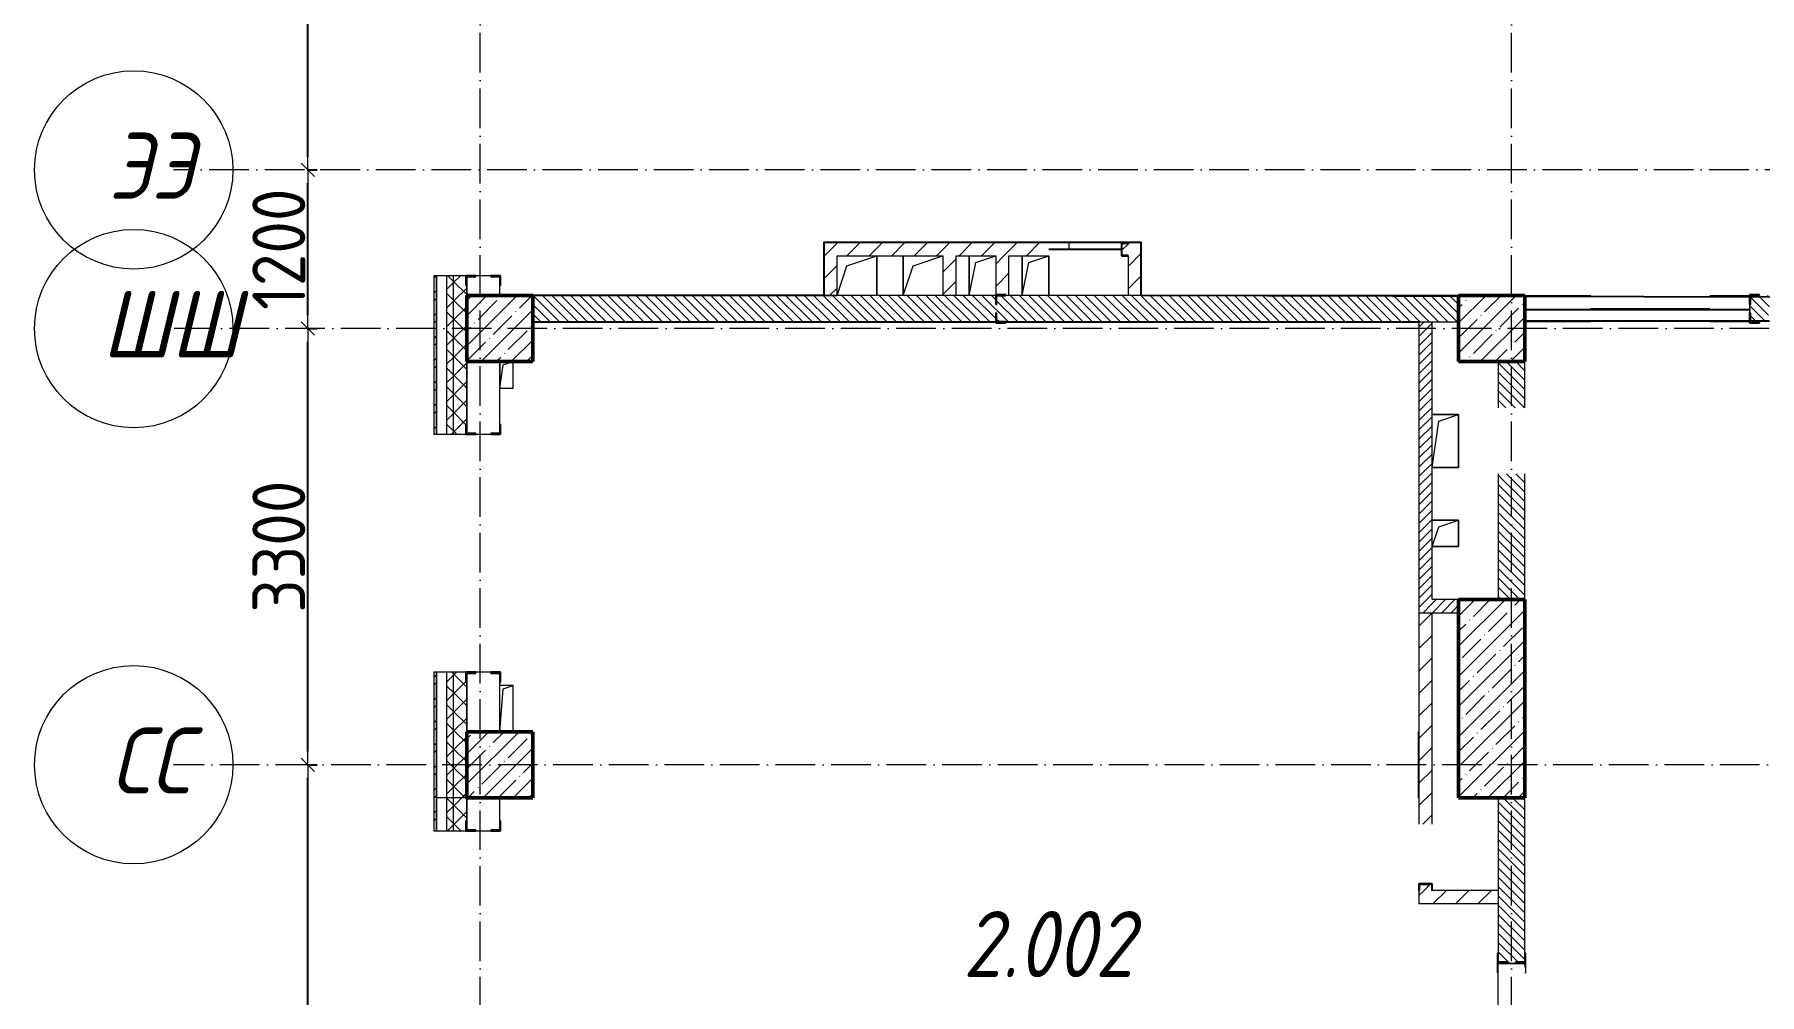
# Model space of a CAD drawing. Header units: millimetres. Extents: x -401725 to 250493, y 305116 to 802890.
# Drawn here: x -21310 to -8267, y 530559 to 537822 of the extents above; entities that cross this region are included whole.
import ezdxf

# ---------------------------------------------------------------- set-up
doc = ezdxf.new("R2010")
doc.units = ezdxf.units.MM
doc.linetypes.add('50_200_ШТРИХ_1Т_ш5_п1_п1_', pattern=[700, 500, -100, 0, -100])
for name, color, linetype, lineweight in [('A-____-____-DIMS', 7, 'Continuous', 9), ('A-FLOR-____-OTLN', 7, 'Continuous', 9), ('A-GENM-____-MCUT', 7, 'Continuous', 25), ('A-GENM-____-OTLN', 7, 'Continuous', 9), ('A-GENM-____-OTLN-1', 7, 'Continuous', 25), ('A-GLAZ-____-OTLN', 7, 'Continuous', 9), ('A-WALL-____-MCUT', 7, 'Continuous', 13), ('A-WALL-____-MCUT-1', 7, 'Continuous', 9), ('A-WALL-____-PATT-1', 7, 'Continuous', 9), ('A-WALL-FNSH-MCUT-1', 7, 'Continuous', 9), ('I-WALL-____-OTLN', 7, 'Continuous', 9), ('S-COLS-____-MCUT', 7, 'Continuous', 50), ('S-COLS-____-OTLN', 7, 'Continuous', 9), ('S-GRID-____-IDEN', 7, 'Continuous', 9), ('S-GRID-____-OTLN-1', 7, '50_200_ШТРИХ_1Т_ш5_п1_п1_', 9), ('Марки помещений', 7, 'Continuous', 9)]:
    doc.layers.add(name, color=color, linetype=linetype, lineweight=lineweight)
doc.styles.add('ISOCPEUR_I_2', font='isocpeui.ttf', dxfattribs={"width": 0.85, "height": 2.3})
doc.styles.add('ISOCPEUR_I_9', font='isocpeui.ttf', dxfattribs={"width": 0.9, "height": 250})
doc.styles.add('СПДС', font='isocpeur.ttf', dxfattribs={"width": 0.9})
doc.dimstyles.new('Размера А3', dxfattribs={"dimtxt": 200, "dimasz": 100, "dimexe": 70, "dimexo": 100, "dimgap": 20, "dimtad": 1, "dimdec": 0, "dimrnd": 10, "dimzin": 0, "dimdsep": 46, "dimtxsty": 'СПДС', "dimblk": 'ARROWHEAD_6', "dimcen": 1, "dimclrd": 256, "dimclre": 256, "dimclrt": 256, "dimazin": 0, "dimtfac": 1, "dimtdec": 0, "dimtmove": 2, "dimatfit": 3, "dimfxl": 1, "dimtolj": 1, "dimtzin": 0, "dimarcsym": 0})
pattern_1 = [(135, (-15591.663, 459015.94), (-35.35534, -35.35534), [])]
pattern_2 = [(45, (-15591.663, 459015.94), (-35.35534, 35.35534), [])]
pattern_3 = [(45, (-15591.66, 459015.94), (-84.85281, 84.85281), [])]
pattern_4 = [(45, (-15591.66, 459015.94), (-70.71068, 70.71068), []), (135, (-15591.66, 459015.94), (-70.71068, -70.71068), [])]
pattern_5 = [(45, (-15591.66, 459015.94), (-85.53659, 85.53659), []), (45, (-15534.64, 459015.94), (-85.53659, 85.53659), [])]

# ---------------------------------------------------------------- blocks, each defined once
blk = doc.blocks.new('BSC_Колонна _Прямоугольная - 500х500-V25-АР1_План отверстий 2 этажа в осях 1-64_Ю-ЯЯ')
at = {"layer": 'S-COLS-____-OTLN'}
h = blk.add_hatch(dxfattribs=at)
h.set_pattern_fill('FP_34', color=256, style=0, pattern_type=2)
h.set_pattern_definition([(45, (2200, -76581.04), (-114.04925, 114.04925), []), (45, (2314.05, -76581.04), (-114.04925, 114.04925), [201.613, -40.323, 3.353, -36.97])])
h.paths.add_polyline_path([(-250, -250), (250, -250), (250, 250), (-250, 250), (-250, 16)], flags=0)
at = {"layer": 'S-COLS-____-MCUT'}
for p, q in [((250, 250), (-250, 250)), ((-250, 250), (-250, -250)), ((250, -250), (250, 250)), ((-250, -250), (250, -250))]:
    blk.add_line(p, q, dxfattribs=at)
blk = doc.blocks.new('BSC_Колонна _Прямоугольная - 500х500-V26-АР1_План отверстий 2 этажа в осях 1-64_Ю-ЯЯ')
at = {"layer": 'S-COLS-____-OTLN'}
h = blk.add_hatch(dxfattribs=at)
h.set_pattern_fill('FP_35', color=256, style=0, pattern_type=2)
h.set_pattern_definition([(45, (-5300, -76581.04), (-114.04925, 114.04925), []), (45, (-5185.95, -76581.04), (-114.04925, 114.04925), [201.613, -40.323, 3.353, -36.97])])
h.paths.add_polyline_path([(-250, -250), (250, -250), (250, 250), (-250, 250)], flags=0)
at = {"layer": 'S-COLS-____-MCUT'}
for p, q in [((250, 250), (-250, 250)), ((-250, 250), (-250, -250)), ((250, -250), (250, 250)), ((-250, -250), (250, -250))]:
    blk.add_line(p, q, dxfattribs=at)
blk = doc.blocks.new('BSC_Колонна _Прямоугольная - 500х500-V31-АР1_План отверстий 2 этажа в осях 1-64_Ю-ЯЯ')
at = {"layer": 'S-COLS-____-OTLN'}
h = blk.add_hatch(dxfattribs=at)
h.set_pattern_fill('FP_40', color=256, style=0, pattern_type=2)
h.set_pattern_definition([(45, (2200, -73281.04), (-114.04925, 114.04925), []), (45, (2314.05, -73281.04), (-114.04925, 114.04925), [201.613, -40.323, 3.353, -36.97])])
h.paths.add_polyline_path([(-250, -250), (250, -250), (250, 250), (-250, 250), (-250, 88)], flags=0)
at = {"layer": 'S-COLS-____-MCUT'}
for p, q in [((250, 250), (-250, 250)), ((-250, 250), (-250, -250)), ((250, -250), (250, 250)), ((-250, -250), (250, -250))]:
    blk.add_line(p, q, dxfattribs=at)
blk = doc.blocks.new('BSC_Колонна _Прямоугольная - 500х1500-25984399-АР1_План отверстий 2 этажа в осях 1-64_Ю-ЯЯ')
at = {"layer": 'S-COLS-____-OTLN'}
h = blk.add_hatch(dxfattribs=at)
h.set_pattern_fill('FP_161', color=256, style=0, pattern_type=2)
h.set_pattern_definition([(45, (-5300, -73781.04), (-114.04925, 114.04925), []), (45, (-5185.95, -73781.04), (-114.04925, 114.04925), [201.613, -40.323, 3.353, -36.97])])
h.paths.add_polyline_path([(-250, -750), (250, -750), (250, 750), (-250, 750), (-250, -412)], flags=0)
at = {"layer": 'S-COLS-____-MCUT'}
for p, q in [((250, 750), (-250, 750)), ((-250, 750), (-250, -750)), ((250, -750), (250, 750)), ((-250, -750), (250, -750))]:
    blk.add_line(p, q, dxfattribs=at)
blk = doc.blocks.new('Фахверк_СКБ_Уголок - 250_2700-27497298-АР1_План отверстий 2 этажа в осях 1-64_Ю-ЯЯ')
at = {"layer": 'A-GENM-____-MCUT'}
for p, q in [((200, 181), (125, 181)), ((125, 181), (125, 106)), ((131, 106), (131, 175)), ((131, 175), (200, 175)), ((200, 175), (200, 181)), ((125, 106), (131, 106)), ((131, -6), (125, -6)), ((125, -6), (125, -81)), ((125, -81), (200, -81)), ((131, -75), (131, -6)), ((200, -75), (131, -75)), ((200, -81), (200, -75))]:
    blk.add_line(p, q, dxfattribs=at)
blk = doc.blocks.new('Фахверк_СКБ_Уголок - 250_2700_1-27501432-АР1_План отверстий 2 этажа в осях 1-64_Ю-ЯЯ')
at = {"layer": 'A-GENM-____-MCUT'}
for p, q in [((200, 181), (125, 181)), ((125, 181), (125, 106)), ((131, 106), (131, 175)), ((131, 175), (200, 175)), ((200, 175), (200, 181)), ((125, 106), (131, 106)), ((131, -6), (125, -6)), ((125, -6), (125, -81)), ((125, -81), (200, -81)), ((131, -75), (131, -6)), ((200, -75), (131, -75)), ((200, -81), (200, -75))]:
    blk.add_line(p, q, dxfattribs=at)
blk = doc.blocks.new('Фахверк_СКБ_Уголок - 200_3550-28187522-АР1_План отверстий 2 этажа в осях 1-64_Ю-ЯЯ')
at = {"layer": 'A-GENM-____-MCUT'}
for p, q in [((125, 156), (50, 156)), ((50, 156), (50, 150)), ((50, 150), (119, 150)), ((119, 150), (119, 81)), ((125, 81), (125, 156)), ((119, 81), (125, 81)), ((125, 19), (119, 19)), ((119, 19), (119, -50)), ((125, -56), (125, 19)), ((119, -50), (50, -50)), ((50, -50), (50, -56)), ((50, -56), (125, -56))]:
    blk.add_line(p, q, dxfattribs=at)
blk = doc.blocks.new('Фахверк_СКБ_Уголок - 200_3550_зеркало-28264001-АР1_План отверстий 2 этажа в осях 1-64_Ю-ЯЯ')
at = {"layer": 'A-GENM-____-MCUT'}
for p, q in [((200, 156), (125, 156)), ((125, 156), (125, 81)), ((131, 81), (131, 150)), ((131, 150), (200, 150)), ((200, 150), (200, 156)), ((125, 81), (131, 81)), ((131, 19), (125, 19)), ((125, 19), (125, -56)), ((131, -50), (131, 19)), ((125, -56), (200, -56)), ((200, -50), (131, -50)), ((200, -56), (200, -50))]:
    blk.add_line(p, q, dxfattribs=at)
blk = doc.blocks.new('154_Стойка_СКБ_Уголок - СМ-2480_200-28346303-АР1_План отверстий 2 этажа в осях 1-64_Ю-ЯЯ')
at = {"layer": 'A-GENM-____-MCUT'}
for p, q in [((125, 156), (125, 81)), ((200, 156), (125, 156)), ((131, 81), (131, 150)), ((131, 150), (200, 150)), ((200, 150), (200, 156)), ((125, 81), (131, 81)), ((131, 19), (125, 19)), ((125, 19), (125, -56)), ((131, -50), (131, 19)), ((125, -56), (200, -56)), ((200, -50), (131, -50)), ((200, -56), (200, -50))]:
    blk.add_line(p, q, dxfattribs=at)
blk = doc.blocks.new('Стойка_Влож_Полоса боковая - Полоса-V150-АР1_План отверстий 2 этажа в осях 1-64_Ю-ЯЯ')
at = {"layer": 'A-GENM-____-OTLN'}
for p, q in [((-5, 60), (0, 60)), ((-5, -60), (-5, 60)), ((0, 31), (0, -31)), ((0, -60), (-5, -60))]:
    blk.add_line(p, q, dxfattribs=at)
blk = doc.blocks.new('Стойка_Влож_Уголок_Опорный - Уголок-28213941-АР1_План отверстий 2 этажа в осях 1-64_Ю-ЯЯ')
at = {"layer": 'A-GENM-____-OTLN'}
for p, q in [((-212, -6), (-212, 0)), ((0, 0), (0, -6)), ((-212, -75), (-212, -6)), ((-212, -6), (-206, -6)), ((-212, -75), (-206, -75)), ((-6, -6), (0, -6)), ((-6, -75), (0, -75)), ((0, -6), (0, -75))]:
    blk.add_line(p, q, dxfattribs=at)
blk = doc.blocks.new('АР_Перемычка - АР_Перемычка-28444941-АР1_План отверстий 2 этажа в осях 1-64_Ю-ЯЯ')
at = {"layer": 'A-GENM-____-OTLN'}
blk.add_line((-400, -100), (-392, -100), dxfattribs=at)
blk = doc.blocks.new('AR_Отверстие прямоугольное _в плите_ - AR_Отверстие прямоугольное _в плите_-30458127-АР1_План отверстий 2 этажа в осях 1-64_Ю-ЯЯ')
at = {"layer": 'A-GENM-____-OTLN'}
for p, q in [((100, 100), (-100, 100)), ((-100, -100), (-50, 50)), ((-50, 50), (100, 100)), ((100, -100), (100, 100)), ((-100, -100), (100, -100))]:
    blk.add_line(p, q, dxfattribs=at)
blk = doc.blocks.new('AR_Отверстие прямоугольное _в плите_ - AR_Отверстие прямоугольное _в плите_-30229368-АР1_План отверстий 2 этажа в осях 1-64_Ю-ЯЯ')
at = {"layer": 'A-GENM-____-OTLN'}
for p, q in [((100, 200), (-100, 200)), ((-100, -200), (-50, 150)), ((-50, 150), (100, 200)), ((100, -200), (100, 200)), ((-100, -200), (100, -200))]:
    blk.add_line(p, q, dxfattribs=at)
blk = doc.blocks.new('AR_Отверстие прямоугольное _в плите_ - AR_Отверстие прямоугольное _в плите_-V166-АР1_План отверстий 2 этажа в осях 1-64_Ю-ЯЯ')
at = {"layer": 'A-GENM-____-OTLN'}
for p, q in [((-50, 100), (-50, -100)), ((-50, -100), (-25, 75)), ((-25, 75), (50, 100)), ((50, -100), (50, 100)), ((-50, -100), (50, -100))]:
    blk.add_line(p, q, dxfattribs=at)
blk = doc.blocks.new('AR_Отверстие прямоугольное _в плите_ - AR_Отверстие прямоугольное _в плите_-30511527-АР1_План отверстий 2 этажа в осях 1-64_Ю-ЯЯ')
at = {"layer": 'A-GENM-____-OTLN'}
for p, q in [((50, 175), (-50, 175)), ((-50, -175), (-25, 150)), ((-25, 150), (50, 175)), ((50, -175), (50, 175))]:
    blk.add_line(p, q, dxfattribs=at)
blk = doc.blocks.new('AR_Отверстие прямоугольное _в плите_ - AR_Отверстие прямоугольное _в плите_-30512088-АР1_План отверстий 2 этажа в осях 1-64_Ю-ЯЯ')
at = {"layer": 'A-GENM-____-OTLN'}
for p, q in [((-100, 150), (-100, -150)), ((-50, 100), (100, 150)), ((-100, -150), (-50, 100))]:
    blk.add_line(p, q, dxfattribs=at)
blk = doc.blocks.new('AR_Отверстие прямоугольное _в плите_ - AR_Отверстие прямоугольное _в плите_-V189-АР1_План отверстий 2 этажа в осях 1-64_Ю-ЯЯ')
at = {"layer": 'A-GENM-____-OTLN'}
for p, q in [((-100, 150), (-100, -150)), ((-50, 100), (100, 150)), ((100, -150), (100, 150)), ((-100, -150), (-50, 100))]:
    blk.add_line(p, q, dxfattribs=at)
blk = doc.blocks.new('AR_Отверстие прямоугольное _в плите_ - AR_Отверстие прямоугольное _в плите_-V190-АР1_План отверстий 2 этажа в осях 1-64_Ю-ЯЯ')
at = {"layer": 'A-GENM-____-OTLN'}
for p, q in [((-150, 150), (-150, -150)), ((-75, 75), (150, 150)), ((-150, -150), (-75, 75))]:
    blk.add_line(p, q, dxfattribs=at)
blk = doc.blocks.new('AR_Отверстие прямоугольное _в плите_ - AR_Отверстие прямоугольное _в плите_-V191-АР1_План отверстий 2 этажа в осях 1-64_Ю-ЯЯ')
at = {"layer": 'A-GENM-____-OTLN'}
for p, q in [((-75, 75), (150, 150)), ((150, -150), (150, 150)), ((-150, -150), (-75, 75))]:
    blk.add_line(p, q, dxfattribs=at)
blk = doc.blocks.new('154_Фахверк_СКБ_Швеллер - Тип_100_3960_зеркало-36793856-АР1_План отверстий 2 этажа в осях 1-64_Ю-ЯЯ')
at = {"layer": 'A-GENM-____-MCUT'}
for p, q in [((175, 50), (125, 50)), ((125, 50), (125, -50)), ((128, 47), (175, 47)), ((128, -47), (128, 47)), ((175, 47), (175, 50)), ((125, -50), (175, -50)), ((175, -47), (128, -47)), ((175, -50), (175, -47))]:
    blk.add_line(p, q, dxfattribs=at)
blk = doc.blocks.new('Ось сетки - Круг_Ø6_00__ISO-2_5_0_9K_-25732049-АР1_План отверстий 2 этажа в осях 1-64_Ю-ЯЯ')
at = {"layer": 'S-GRID-____-IDEN'}
blk.add_circle((0, 0), 3, dxfattribs=at)
blk = doc.blocks.new('ARROWHEAD_6')
at = {"color": 0, "linetype": 'Continuous'}
for p, q in [((0, 0), (-1, 0)), ((-0.5, -0.5), (0.5, 0.5))]:
    blk.add_line(p, q, dxfattribs=at)
blk = doc.blocks.new('*D4618')
at = {"layer": 'A-____-____-DIMS', "lineweight": -2, "transparency": 16777216}
for p, q in [((-19249, 532297), (-19173, 532297)), ((-19243, 526697), (-19243, 532197)), ((-19249, 526597), (-19173, 526597))]:
    blk.add_line(p, q, dxfattribs=at)
at = {"layer": 'Defpoints', "color": 0, "lineweight": 30, "transparency": 16777216}
for p in [(-19349, 532297), (-19243, 532297), (-19349, 526597)]:
    blk.add_point(p, dxfattribs=at)
at = {"layer": 'A-____-____-DIMS', "lineweight": -2, "transparency": 16777216, "xscale": 100, "yscale": 100, "zscale": 100}
for p, rotation in [((-19243, 532297), 90), ((-19243, 526597), 270)]:
    blk.add_blockref('ARROWHEAD_6', p, dxfattribs=dict(at, rotation=rotation))
at = {"layer": 'A-____-____-DIMS', "transparency": 16777216, "insert": (-19463, 529447), "char_height": 400, "width": 2.49, "attachment_point": 5, "rotation": 90, "style": 'СПДС'}
blk.add_mtext('\\A1;5700', dxfattribs=at)
blk = doc.blocks.new('*D4619')
at = {"layer": 'A-____-____-DIMS', "lineweight": -2, "transparency": 16777216}
for p, q in [((-19249, 535597), (-19173, 535597)), ((-19243, 532397), (-19243, 535497)), ((-19249, 532297), (-19173, 532297))]:
    blk.add_line(p, q, dxfattribs=at)
at = {"layer": 'Defpoints', "color": 0, "lineweight": 30, "transparency": 16777216}
for p in [(-19349, 535597), (-19243, 535597), (-19349, 532297)]:
    blk.add_point(p, dxfattribs=at)
at = {"layer": 'A-____-____-DIMS', "lineweight": -2, "transparency": 16777216, "xscale": 100, "yscale": 100, "zscale": 100}
for p, rotation in [((-19243, 535597), 90), ((-19243, 532297), 270)]:
    blk.add_blockref('ARROWHEAD_6', p, dxfattribs=dict(at, rotation=rotation))
at = {"layer": 'A-____-____-DIMS', "transparency": 16777216, "insert": (-19463, 533947), "char_height": 400, "width": 2.49, "attachment_point": 5, "rotation": 90, "style": 'СПДС'}
blk.add_mtext('\\A1;3300', dxfattribs=at)
blk = doc.blocks.new('*D4620')
at = {"layer": 'A-____-____-DIMS', "lineweight": -2, "transparency": 16777216}
for p, q in [((-19249, 536797), (-19173, 536797)), ((-19243, 535697), (-19243, 536697)), ((-19249, 535597), (-19173, 535597))]:
    blk.add_line(p, q, dxfattribs=at)
at = {"layer": 'Defpoints', "color": 0, "lineweight": 30, "transparency": 16777216}
for p in [(-19349, 536797), (-19243, 536797), (-19349, 535597)]:
    blk.add_point(p, dxfattribs=at)
at = {"layer": 'A-____-____-DIMS', "lineweight": -2, "transparency": 16777216, "xscale": 100, "yscale": 100, "zscale": 100}
for p, rotation in [((-19243, 536797), 90), ((-19243, 535597), 270)]:
    blk.add_blockref('ARROWHEAD_6', p, dxfattribs=dict(at, rotation=rotation))
at = {"layer": 'A-____-____-DIMS', "transparency": 16777216, "insert": (-19463, 536197), "char_height": 400, "width": 2.3, "attachment_point": 5, "rotation": 90, "style": 'СПДС'}
blk.add_mtext('\\A1;1200', dxfattribs=at)
blk = doc.blocks.new('*D4621')
at = {"layer": 'A-____-____-DIMS', "lineweight": -2, "transparency": 16777216}
for p, q in [((-19249, 541047), (-19173, 541047)), ((-19243, 536897), (-19243, 540947)), ((-19249, 536797), (-19173, 536797))]:
    blk.add_line(p, q, dxfattribs=at)
at = {"layer": 'Defpoints', "color": 0, "lineweight": 30, "transparency": 16777216}
for p in [(-19349, 541047), (-19243, 541047), (-19349, 536797)]:
    blk.add_point(p, dxfattribs=at)
at = {"layer": 'A-____-____-DIMS', "lineweight": -2, "transparency": 16777216, "xscale": 100, "yscale": 100, "zscale": 100}
for p, rotation in [((-19243, 541047), 90), ((-19243, 536797), 270)]:
    blk.add_blockref('ARROWHEAD_6', p, dxfattribs=dict(at, rotation=rotation))
at = {"layer": 'A-____-____-DIMS', "transparency": 16777216, "insert": (-19463, 538922), "char_height": 400, "width": 2.56, "attachment_point": 5, "rotation": 90, "style": 'СПДС'}
blk.add_mtext('\\A1;4250', dxfattribs=at)
blk = doc.blocks.new('2этаж')
at = {"layer": 'S-GRID-____-OTLN-1', "color": 251, "ltscale": 0.6, "true_color": 0x636466}
for p, q in [((-17941.7, 511907.5), (-17941.7, 549908.8)), ((-10141.7, 511907.5), (-10141.7, 549908.8)), ((31562.9, 536797), (-20260.4, 536797)), ((17013.3, 535597), (-20260.4, 535597)), ((8958.3, 532297), (-20260.4, 532297))]:
    blk.add_line(p, q, dxfattribs=at)
at = {"layer": 'S-GRID-____-IDEN', "xscale": 250, "yscale": 250, "zscale": 99.99999999999993}
for p, rotation in [((-20560.4, 536797), 89.9999999999998), ((-20560.4, 535597), 89.9999999999998), ((-20560.4, 532297), 89.99999999999982)]:
    blk.add_blockref('Ось сетки - Круг_Ø6_00__ISO-2_5_0_9K_-25732049-АР1_План отверстий 2 этажа в осях 1-64_Ю-ЯЯ', p, dxfattribs=dict(at, rotation=rotation))
at = {"layer": 'S-GRID-____-IDEN', "char_height": 500, "attachment_point": 1, "style": 'ISOCPEUR_I_9'}
for s, insert, width in [('ЭЭ', (-20750.1, 537078.9), 447.342), ('ШШ', (-20797.8, 535878.9), 562.785), ('СС', (-20732.1, 532578.9), 404.05)]:
    blk.add_mtext(s, dxfattribs=dict(at, insert=insert, width=width))
at = {"layer": 'A-____-____-DIMS'}
for base, p1, p2, picture, middle in [((-19243.1, 541047), (-19349.1, 536797), (-19349.1, 541047), '*D4621', (-19463.1, 538922)), ((-19243.1, 536797), (-19349.1, 535597), (-19349.1, 536797), '*D4620', (-19463.1, 536197)), ((-19243.1, 535597), (-19349.1, 532297), (-19349.1, 535597), '*D4619', (-19463.1, 533947)), ((-19243.1, 532297), (-19349.1, 526597), (-19349.1, 532297), '*D4618', (-19463.1, 529447))]:
    dim = blk.add_linear_dim(base=base, p1=p1, p2=p2, angle=90, dimstyle='Размера А3', override={"dimtxt": 400}, dxfattribs=at)
    dim.commit()
    dim.dimension.update_dxf_attribs({"geometry": picture, "text_midpoint": middle})

msp = doc.modelspace()

# ---------------------------------------------------------------- hatches: boundary and pattern name
at = {"layer": 'A-WALL-____-PATT-1'}
h = msp.add_hatch(dxfattribs=at)
h.set_pattern_fill('FP_3', color=256, style=0, pattern_type=2)
h.set_pattern_definition(pattern_5)
h.paths.add_polyline_path([(-18291.6634, 531876.983), (-18271.6634, 531876.983), (-18271.6634, 532996.983), (-18291.6634, 532996.983), (-18291.6634, 532384.6563)], flags=0)
h.paths.add_polyline_path([(-18271.6634, 534796.983), (-18271.6634, 535996.983), (-18291.6634, 535996.983), (-18291.6634, 534796.983)], flags=0)
h.paths.add_polyline_path([(-18271.6634, 540796.983), (-18271.6634, 541996.983), (-18291.6634, 541996.983), (-18291.6634, 540796.983)], flags=0)
h.paths.add_polyline_path([(-18271.6634, 543796.983), (-18271.6634, 544946.983), (-18291.6634, 544946.983), (-18291.6634, 543796.983)], flags=0)
h = msp.add_hatch(dxfattribs=at)
h.set_pattern_fill('FP_1', color=256, style=0, pattern_type=2)
h.set_pattern_definition(pattern_4)
h.paths.add_polyline_path([(-18141.6634, 532046.983), (-18141.6634, 532996.983), (-18191.6634, 532996.983), (-18191.6634, 532046.983)], flags=0)
h.paths.add_polyline_path([(-18141.6634, 534796.983), (-18141.6634, 535996.983), (-18191.6634, 535996.983), (-18191.6634, 534796.983)], flags=0)
h.paths.add_polyline_path([(-18141.6634, 540796.983), (-18141.6634, 541996.983), (-18191.6634, 541996.983), (-18191.6634, 540796.983)], flags=0)
h.paths.add_polyline_path([(-18141.6634, 543796.983), (-18141.6634, 544926.983), (-18191.6634, 544926.983), (-18191.6634, 543796.983)], flags=0)
h = msp.add_hatch(dxfattribs=at)
h.set_pattern_fill('FP_1', color=256, style=0, pattern_type=2)
h.set_pattern_definition(pattern_4)
h.paths.add_polyline_path([(-18041.6634, 532046.983), (-18041.6634, 532921.983), (-18047.6634, 532921.983), (-18047.6634, 532996.983), (-18141.6634, 532996.983), (-18141.6634, 532046.983)], flags=0)
h.paths.add_polyline_path([(-18047.6634, 534796.983), (-18047.6634, 534871.983), (-18041.6634, 534871.983), (-18041.6634, 535921.983), (-18047.6634, 535921.983), (-18047.6634, 535996.983), (-18141.6634, 535996.983), (-18141.6634, 534796.983)], flags=0)
h.paths.add_polyline_path([(-18141.6634, 540796.983), (-18041.6634, 540796.983), (-18041.6634, 541921.983), (-18047.6634, 541921.983), (-18047.6634, 541996.983), (-18141.6634, 541996.983), (-18141.6634, 541263.9242)], flags=0)
h.paths.add_polyline_path([(-18047.6634, 543796.983), (-18047.6634, 543871.983), (-18041.6634, 543871.983), (-18041.6634, 544926.983), (-18141.6634, 544926.983), (-18141.6634, 543796.983)], flags=0)
h = msp.add_hatch(dxfattribs=at)
h.set_pattern_fill('FP_4', color=256, style=0, pattern_type=2)
h.set_pattern_definition(pattern_3)
h.paths.add_polyline_path([(-15241.6634, 535846.983), (-15241.6634, 536246.983), (-15341.6634, 536246.983), (-15341.6634, 535846.983)], flags=0)
h = msp.add_hatch(dxfattribs=at)
h.set_pattern_fill('FP_4', color=256, style=0, pattern_type=2)
h.set_pattern_definition(pattern_3)
h.paths.add_polyline_path([(-13941.6634, 536146.983), (-13641.6634, 536146.983), (-13641.6634, 536246.983), (-15241.6634, 536246.983), (-15241.6634, 536146.983), (-14041.6634, 536146.983)], flags=0)
h.paths.add_polyline_path([(-13088.6634, 536149.983), (-13041.6634, 536149.983), (-13041.6634, 536243.983), (-13088.6634, 536243.983), (-13088.6634, 536241.7607)], flags=0)
h = msp.add_hatch(dxfattribs=at)
h.set_pattern_fill('FP_4', color=256, style=0, pattern_type=2)
h.set_pattern_definition(pattern_3)
h.paths.add_polyline_path([(-13041.6634, 535846.983), (-12941.6634, 535846.983), (-12941.6634, 536246.983), (-13041.6634, 536246.983), (-13041.6634, 536146.983)], flags=0)
h = msp.add_hatch(dxfattribs=at)
h.set_pattern_fill('FP_4', color=256, style=0, pattern_type=2)
h.set_pattern_definition(pattern_3)
h.paths.add_polyline_path([(-14341.6634, 535846.983), (-14341.6634, 536146.983), (-14441.6634, 536146.983), (-14441.6634, 535846.983)], flags=0)
h = msp.add_hatch(dxfattribs=at)
h.set_pattern_fill('FP_4', color=256, style=0, pattern_type=2)
h.set_pattern_definition(pattern_3)
h.paths.add_polyline_path([(-13966.6634, 535846.983), (-13941.6634, 535846.983), (-13941.6634, 536146.983), (-14041.6634, 536146.983), (-14041.6634, 535852.983), (-13966.6634, 535852.983)], flags=0)
h = msp.add_hatch(dxfattribs=at)
h.set_pattern_fill('FP_6', color=256, style=0, pattern_type=2)
h.set_pattern_definition(pattern_1)
h.paths.add_polyline_path([(-10541.6634, 535646.983), (-10541.6634, 535846.983), (-14035.6634, 535846.983), (-14035.6634, 535777.983), (-14041.6634, 535777.983), (-14041.6634, 535846.983), (-17541.6634, 535846.983), (-17541.6634, 535646.983), (-14041.6634, 535646.983), (-14041.6634, 535715.983), (-14035.6634, 535715.983), (-14035.6634, 535646.983), (-12071.8431, 535646.983)], flags=0)
h = msp.add_hatch(dxfattribs=at)
h.set_pattern_fill('FP_6', color=256, style=0, pattern_type=2)
h.set_pattern_definition(pattern_1)
h.paths.add_polyline_path([(-8197.6634, 535646.983), (-8197.6634, 535721.983), (-8191.6634, 535721.983), (-8191.6634, 535846.983), (-8335.6634, 535846.983), (-8335.6634, 535777.983), (-8341.6634, 535777.983), (-8341.6634, 535715.983), (-8335.6634, 535715.983), (-8335.6634, 535646.983), (-8266.6634, 535646.983)], flags=0)
h = msp.add_hatch(dxfattribs=at)
h.set_pattern_fill('FP_5', color=256, style=0, pattern_type=2)
h.set_pattern_definition(pattern_2)
h.paths.add_polyline_path([(-10741.6634, 533446.983), (-10741.6634, 535646.983), (-10841.6634, 535646.983), (-10841.6634, 533446.983)], flags=0)
h = msp.add_hatch(dxfattribs=at)
h.set_pattern_fill('FP_6', color=256, style=0, pattern_type=2)
h.set_pattern_definition(pattern_1)
h.paths.add_polyline_path([(-10241.6634, 533546.983), (-10041.6634, 533546.983), (-10041.6634, 534496.983), (-10241.6634, 534496.983)], flags=0)
h.paths.add_polyline_path([(-10241.6634, 534996.983), (-10041.6634, 534996.983), (-10041.6634, 535346.983), (-10241.6634, 535346.983)], flags=0)
h = msp.add_hatch(dxfattribs=at)
h.set_pattern_fill('FP_5', color=256, style=0, pattern_type=2)
h.set_pattern_definition(pattern_2)
h.paths.add_polyline_path([(-10541.6634, 533446.983), (-10541.6634, 533546.983), (-10741.6634, 533546.983), (-10741.6634, 533446.983)], flags=0)
h = msp.add_hatch(dxfattribs=at)
h.set_pattern_fill('FP_4', color=256, style=0, pattern_type=2)
h.set_pattern_definition(pattern_3)
h.paths.add_polyline_path([(-10744.6634, 531346.983), (-10744.6634, 531393.983), (-10838.6634, 531393.983), (-10838.6634, 531346.983), (-10791.6634, 531346.983)], flags=0)
h.paths.add_polyline_path([(-10741.6634, 531846.983), (-10741.6634, 533446.983), (-10841.6634, 533446.983), (-10841.6634, 531846.983)], flags=0)
h = msp.add_hatch(dxfattribs=at)
h.set_pattern_fill('FP_1', color=256, style=0, pattern_type=2)
h.set_pattern_definition(pattern_4)
h.paths.add_polyline_path([(-18141.6634, 526696.983), (-18141.6634, 526996.983), (-18191.6634, 526996.983), (-18191.6634, 526696.983)], flags=0)
h.paths.add_polyline_path([(-18141.6634, 528796.983), (-18141.6634, 529996.983), (-18191.6634, 529996.983), (-18191.6634, 528796.983)], flags=0)
h.paths.add_polyline_path([(-18141.6634, 531796.983), (-18141.6634, 532046.983), (-18191.6634, 532046.983), (-18191.6634, 531796.983)], flags=0)
h = msp.add_hatch(dxfattribs=at)
h.set_pattern_fill('FP_1', color=256, style=0, pattern_type=2)
h.set_pattern_definition(pattern_4)
h.paths.add_polyline_path([(-18141.6634, 526696.983), (-18041.6634, 526696.983), (-18041.6634, 526921.983), (-18047.6634, 526921.983), (-18047.6634, 526996.983), (-18141.6634, 526996.983), (-18141.6634, 526734.2131)], flags=0)
h.paths.add_polyline_path([(-18047.6634, 528796.983), (-18047.6634, 528871.983), (-18041.6634, 528871.983), (-18041.6634, 529921.983), (-18047.6634, 529921.983), (-18047.6634, 529996.983), (-18141.6634, 529996.983), (-18141.6634, 528796.983)], flags=0)
h.paths.add_polyline_path([(-18047.6634, 531796.983), (-18047.6634, 531871.983), (-18041.6634, 531871.983), (-18041.6634, 532046.983), (-18141.6634, 532046.983), (-18141.6634, 531796.983)], flags=0)
h = msp.add_hatch(dxfattribs=at)
h.set_pattern_fill('FP_6', color=256, style=0, pattern_type=2)
h.set_pattern_definition(pattern_1)
h.paths.add_polyline_path([(-10041.6634, 526696.983), (-10041.6634, 526890.983), (-10110.6634, 526890.983), (-10110.6634, 526896.983), (-10172.6634, 526896.983), (-10172.6634, 526890.983), (-10241.6634, 526890.983), (-10241.6634, 526696.983), (-10047.6634, 526696.983)], flags=0)
h.paths.add_polyline_path([(-10172.6634, 528596.983), (-10110.6634, 528596.983), (-10110.6634, 528602.983), (-10041.6634, 528602.983), (-10041.6634, 528990.983), (-10110.6634, 528990.983), (-10110.6634, 528996.983), (-10172.6634, 528996.983), (-10172.6634, 528990.983), (-10241.6634, 528990.983), (-10241.6634, 528602.983), (-10172.6634, 528602.983)], flags=0)
h.paths.add_polyline_path([(-10110.6634, 530796.983), (-10110.6634, 530802.983), (-10041.6634, 530802.983), (-10041.6634, 532046.983), (-10241.6634, 532046.983), (-10241.6634, 530802.983), (-10172.6634, 530802.983), (-10172.6634, 530796.983)], flags=0)
h = msp.add_hatch(dxfattribs=at)
h.set_pattern_fill('FP_3', color=256, style=0, pattern_type=2)
h.set_pattern_definition(pattern_5)
h.paths.add_polyline_path([(-18291.6634, 526866.983), (-18271.6634, 526866.983), (-18271.6634, 526996.983), (-18291.6634, 526996.983)], flags=0)
h.paths.add_polyline_path([(-18271.6634, 528796.983), (-18271.6634, 529996.983), (-18291.6634, 529996.983), (-18291.6634, 528796.983)], flags=0)
h.paths.add_polyline_path([(-18271.6634, 531796.983), (-18271.6634, 531876.983), (-18291.6634, 531876.983), (-18291.6634, 531796.983)], flags=0)
h = msp.add_hatch(dxfattribs=at)
h.set_pattern_fill('FP_4', color=256, style=0, pattern_type=2)
h.set_pattern_definition(pattern_3)
h.paths.add_polyline_path([(-10741.6634, 531246.983), (-10241.6634, 531246.983), (-10241.6634, 531346.983), (-10841.6634, 531346.983), (-10841.6634, 531246.983), (-10744.6634, 531246.983)], flags=0)

# ---------------------------------------------------------------- linework, layer by layer
for points in [[(-8191.6634, 535834.483), (-12941.6634, 535846.983), (-12941.6634, 536246.983), (-15341.6634, 536246.983), (-15341.6634, 535846.983), (-17541.6634, 535846.983)], [(-13641.6634, 536196.983), (-13088.6634, 536196.983)], [(-10541.6634, 535846.983), (-10041.6634, 535846.983)], [(-10041.6634, 535742.3035), (-8335.6634, 535742.3035)], [(-9541.6634, 535746.983), (-8641.6634, 535746.983)], [(-17541.6634, 535646.983), (-10841.6634, 535646.983)], [(-8191.6634, 535652.983), (-10041.6634, 535652.983)], [(-17791.6634, 532546.983), (-17541.6634, 532546.983)], [(-17541.6634, 532046.983), (-17541.6634, 532546.983)], [(-10841.6634, 532046.983), (-10841.6634, 532546.983)], [(-17791.6634, 532046.983), (-17541.6634, 532046.983)]]:
    msp.add_lwpolyline(points)
at = {"layer": 'A-FLOR-____-OTLN'}
for p, q in [((-14941.6634, 536146.983), (-14941.6634, 535846.983)), ((-14741.6634, 535846.983), (-14741.6634, 536146.983)), ((-14241.6634, 535846.983), (-14241.6634, 536146.983)), ((-13841.6634, 535846.983), (-13841.6634, 536146.983)), ((-13641.6634, 536146.983), (-13641.6634, 535846.983)), ((-10741.6634, 534946.983), (-10541.6634, 534946.983)), ((-10541.6634, 534946.983), (-10541.6634, 534546.983)), ((-10541.6634, 534546.983), (-10741.6634, 534546.983)), ((-10741.6634, 534146.983), (-10541.6634, 534146.983)), ((-10541.6634, 534146.983), (-10541.6634, 533946.983)), ((-10541.6634, 533946.983), (-10741.6634, 533946.983))]:
    msp.add_line(p, q, dxfattribs=at)
at = {"layer": 'A-GLAZ-____-OTLN'}
msp.add_lwpolyline([(-13091.6634, 536246.983), (-13490.1303, 536246.983), (-13490.1303, 536196.983), (-13091.6634, 536196.983)], close=True, dxfattribs=at)
at = {"layer": 'A-WALL-____-MCUT'}
for p, q in [((-18047.6634, 535996.983), (-18271.6634, 535996.983)), ((-18271.6634, 535996.983), (-18271.6634, 534796.983)), ((-18271.6634, 534796.983), (-18271.6634, 535996.983)), ((-17860.6634, 535996.983), (-17972.6634, 535996.983)), ((-17791.6634, 535846.983), (-17791.6634, 535921.983)), ((-14041.6634, 535846.983), (-17541.6634, 535846.983)), ((-10541.6634, 535846.983), (-13966.6634, 535846.983)), ((-8341.6634, 535777.983), (-8341.6634, 535715.983)), ((-17541.6634, 535646.983), (-14041.6634, 535646.983)), ((-13966.6634, 535646.983), (-10541.6634, 535646.983)), ((-17791.6634, 534871.983), (-17791.6634, 535346.983)), ((-10241.6634, 535346.983), (-10241.6634, 534996.983)), ((-10041.6634, 534996.983), (-10041.6634, 535346.983)), ((-18271.6634, 534796.983), (-18047.6634, 534796.983)), ((-17972.6634, 534796.983), (-17860.6634, 534796.983)), ((-10241.6634, 534496.983), (-10241.6634, 533546.983)), ((-10041.6634, 533546.983), (-10041.6634, 534496.983)), ((-18047.6634, 532996.983), (-18271.6634, 532996.983)), ((-18271.6634, 532996.983), (-18271.6634, 532046.983)), ((-18271.6634, 532046.983), (-18271.6634, 532996.983)), ((-17860.6634, 532996.983), (-17972.6634, 532996.983)), ((-17791.6634, 532546.983), (-17791.6634, 532921.983)), ((-18271.6634, 532046.983), (-18271.6634, 531796.983)), ((-18041.6634, 532046.983), (-18271.6634, 532046.983)), ((-17791.6634, 531871.983), (-17791.6634, 532046.983)), ((-10241.6634, 532046.983), (-10241.6634, 530871.983)), ((-10041.6634, 530871.983), (-10041.6634, 532046.983)), ((-18271.6634, 531796.983), (-18271.6634, 531876.983)), ((-18271.6634, 531796.983), (-18047.6634, 531796.983)), ((-17972.6634, 531796.983), (-17860.6634, 531796.983))]:
    msp.add_line(p, q, dxfattribs=at)
at = {"layer": 'A-WALL-____-MCUT-1'}
for p, q in [((-18191.6634, 534796.983), (-18191.6634, 535996.983)), ((-18141.6634, 534796.983), (-18141.6634, 535996.983)), ((-18041.6634, 535921.983), (-18041.6634, 535846.983)), ((-18041.6634, 535846.983), (-18041.6634, 535921.983)), ((-18041.6634, 535346.983), (-18041.6634, 534871.983)), ((-18041.6634, 534871.983), (-18041.6634, 535346.983)), ((-10841.6634, 533446.983), (-10741.6634, 533446.983)), ((-18191.6634, 532046.983), (-18191.6634, 532996.983)), ((-18141.6634, 532046.983), (-18141.6634, 532996.983)), ((-18041.6634, 532921.983), (-18041.6634, 532546.983)), ((-18041.6634, 532546.983), (-18041.6634, 532921.983)), ((-18191.6634, 531796.983), (-18191.6634, 532046.983)), ((-18141.6634, 531796.983), (-18141.6634, 532046.983)), ((-18041.6634, 532046.983), (-18041.6634, 531871.983)), ((-18041.6634, 531871.983), (-18041.6634, 532046.983))]:
    msp.add_line(p, q, dxfattribs=at)
at = {"layer": 'A-WALL-FNSH-MCUT-1'}
for p, q in [((-15341.6634, 536246.983), (-15341.6634, 535846.983)), ((-13641.6634, 536246.983), (-15341.6634, 536246.983)), ((-12941.6634, 536246.983), (-13041.6634, 536246.983)), ((-12941.6634, 535846.983), (-12941.6634, 536246.983)), ((-15241.6634, 535846.983), (-15241.6634, 536146.983)), ((-15241.6634, 536146.983), (-14441.6634, 536146.983)), ((-14441.6634, 536146.983), (-14441.6634, 535846.983)), ((-14341.6634, 536146.983), (-14041.6634, 536146.983)), ((-14341.6634, 535846.983), (-14341.6634, 536146.983)), ((-14041.6634, 536146.983), (-14041.6634, 535852.983)), ((-13941.6634, 536146.983), (-13641.6634, 536146.983)), ((-13941.6634, 535846.983), (-13941.6634, 536146.983)), ((-13041.6634, 536146.983), (-13041.6634, 535846.983)), ((-18291.6634, 535996.983), (-18291.6634, 534796.983)), ((-18271.6634, 535996.983), (-18291.6634, 535996.983)), ((-15341.6634, 535846.983), (-15241.6634, 535846.983)), ((-10841.6634, 535646.983), (-10841.6634, 531846.983)), ((-10741.6634, 533546.983), (-10741.6634, 535646.983)), ((-18291.6634, 534796.983), (-18271.6634, 534796.983)), ((-10541.6634, 533546.983), (-10741.6634, 533546.983)), ((-10741.6634, 533446.983), (-10541.6634, 533446.983)), ((-10741.6634, 531846.983), (-10741.6634, 533446.983)), ((-18291.6634, 532996.983), (-18291.6634, 531796.983)), ((-18271.6634, 532996.983), (-18291.6634, 532996.983)), ((-18271.6634, 531876.983), (-18271.6634, 532046.983)), ((-18291.6634, 531796.983), (-18271.6634, 531796.983)), ((-10841.6634, 531346.983), (-10841.6634, 531246.983)), ((-10241.6634, 531346.983), (-10741.6634, 531346.983)), ((-10841.6634, 531246.983), (-10241.6634, 531246.983))]:
    msp.add_line(p, q, dxfattribs=at)
at = {"layer": 'I-WALL-____-OTLN'}
for p, q in [((-10041.6634, 535846.983), (-9541.6634, 535846.983)), ((-8641.6634, 535846.983), (-8341.6634, 535846.983)), ((-9541.6634, 535646.983), (-10041.6634, 535646.983)), ((-8341.6634, 535646.983), (-8641.6634, 535646.983)), ((-10241.6634, 528996.983), (-10241.6634, 530796.983)), ((-10041.6634, 530796.983), (-10041.6634, 530766.983))]:
    msp.add_line(p, q, dxfattribs=at)

# ---------------------------------------------------------------- block references
at = {"color": 18, "true_color": 0x000000}
msp.add_blockref('2этаж', (0, 0), dxfattribs=at)
at = {"layer": 'A-GENM-____-OTLN'}
for name, p in [('AR_Отверстие прямоугольное _в плите_ - AR_Отверстие прямоугольное _в плите_-V191-АР1_План отверстий 2 этажа в осях 1-64_Ю-ЯЯ', (-15091.6634, 535996.983)), ('AR_Отверстие прямоугольное _в плите_ - AR_Отверстие прямоугольное _в плите_-V190-АР1_План отверстий 2 этажа в осях 1-64_Ю-ЯЯ', (-14591.6634, 535996.983)), ('AR_Отверстие прямоугольное _в плите_ - AR_Отверстие прямоугольное _в плите_-30512088-АР1_План отверстий 2 этажа в осях 1-64_Ю-ЯЯ', (-14141.6634, 535996.983)), ('AR_Отверстие прямоугольное _в плите_ - AR_Отверстие прямоугольное _в плите_-V189-АР1_План отверстий 2 этажа в осях 1-64_Ю-ЯЯ', (-13741.6634, 535996.983)), ('AR_Отверстие прямоугольное _в плите_ - AR_Отверстие прямоугольное _в плите_-V166-АР1_План отверстий 2 этажа в осях 1-64_Ю-ЯЯ', (-17741.1639, 535246.983)), ('AR_Отверстие прямоугольное _в плите_ - AR_Отверстие прямоугольное _в плите_-30229368-АР1_План отверстий 2 этажа в осях 1-64_Ю-ЯЯ', (-10641.6634, 534746.983)), ('AR_Отверстие прямоугольное _в плите_ - AR_Отверстие прямоугольное _в плите_-30458127-АР1_План отверстий 2 этажа в осях 1-64_Ю-ЯЯ', (-10641.6634, 534046.983)), ('AR_Отверстие прямоугольное _в плите_ - AR_Отверстие прямоугольное _в плите_-30511527-АР1_План отверстий 2 этажа в осях 1-64_Ю-ЯЯ', (-17741.6634, 532721.983)), ('Стойка_Влож_Уголок_Опорный - Уголок-28213941-АР1_План отверстий 2 этажа в осях 1-64_Ю-ЯЯ', (-10035.6634, 530796.983))]:
    msp.add_blockref(name, p, dxfattribs=at)
for name, rotation in [('АР_Перемычка - АР_Перемычка-28444941-АР1_План отверстий 2 этажа в осях 1-64_Ю-ЯЯ', 269.9999999999999), ('Стойка_Влож_Полоса боковая - Полоса-V150-АР1_План отверстий 2 этажа в осях 1-64_Ю-ЯЯ', 89.99999999999993)]:
    msp.add_blockref(name, (-10141.6634, 530796.983), dxfattribs=dict(at, rotation=rotation))
at = {"layer": 'A-GENM-____-OTLN-1'}
for name, p in [('154_Фахверк_СКБ_Швеллер - Тип_100_3960_зеркало-36793856-АР1_План отверстий 2 этажа в осях 1-64_Ю-ЯЯ', (-13216.6634, 536196.983)), ('Фахверк_СКБ_Уголок - 200_3550_зеркало-28264001-АР1_План отверстий 2 этажа в осях 1-64_Ю-ЯЯ', (-8466.6634, 535696.983))]:
    msp.add_blockref(name, p, dxfattribs=at)
for name, p, rotation in [('Фахверк_СКБ_Уголок - 250_2700_1-27501432-АР1_План отверстий 2 этажа в осях 1-64_Ю-ЯЯ', (-17966.6634, 536121.983), 269.9999999999999), ('Фахверк_СКБ_Уголок - 200_3550-28187522-АР1_План отверстий 2 этажа в осях 1-64_Ю-ЯЯ', (-13916.6634, 535796.983), 180), ('Фахверк_СКБ_Уголок - 250_2700-27497298-АР1_План отверстий 2 этажа в осях 1-64_Ю-ЯЯ', (-17866.6634, 534671.983), 89.99999999999991), ('Фахверк_СКБ_Уголок - 250_2700-27497298-АР1_План отверстий 2 этажа в осях 1-64_Ю-ЯЯ', (-17966.6634, 533121.983), 269.9999999999999), ('Фахверк_СКБ_Уголок - 250_2700-27497298-АР1_План отверстий 2 этажа в осях 1-64_Ю-ЯЯ', (-17866.6634, 531671.983), 89.99999999999991), ('154_Фахверк_СКБ_Швеллер - Тип_100_3960_зеркало-36793856-АР1_План отверстий 2 этажа в осях 1-64_Ю-ЯЯ', (-10791.6634, 531521.983), 269.9999999999999), ('154_Стойка_СКБ_Уголок - СМ-2480_200-28346303-АР1_План отверстий 2 этажа в осях 1-64_Ю-ЯЯ', (-10091.6634, 530671.983), 89.99999999999991)]:
    msp.add_blockref(name, p, dxfattribs=dict(at, rotation=rotation))
at = {"layer": 'S-COLS-____-OTLN'}
for name, p in [('BSC_Колонна _Прямоугольная - 500х500-V25-АР1_План отверстий 2 этажа в осях 1-64_Ю-ЯЯ', (-17791.6634, 535596.983)), ('BSC_Колонна _Прямоугольная - 500х500-V26-АР1_План отверстий 2 этажа в осях 1-64_Ю-ЯЯ', (-10291.6634, 535596.983)), ('BSC_Колонна _Прямоугольная - 500х1500-25984399-АР1_План отверстий 2 этажа в осях 1-64_Ю-ЯЯ', (-10291.6634, 532796.983)), ('BSC_Колонна _Прямоугольная - 500х500-V31-АР1_План отверстий 2 этажа в осях 1-64_Ю-ЯЯ', (-17791.6634, 532296.983))]:
    msp.add_blockref(name, p, dxfattribs=at)

# ---------------------------------------------------------------- texts
at = {"layer": 'Марки помещений', "insert": (-14289.5616, 531190.2378), "char_height": 500, "width": 785.65375, "attachment_point": 1, "style": 'ISOCPEUR_I_2'}
msp.add_mtext('2.002', dxfattribs=at)

doc.saveas('drawing.dxf')
